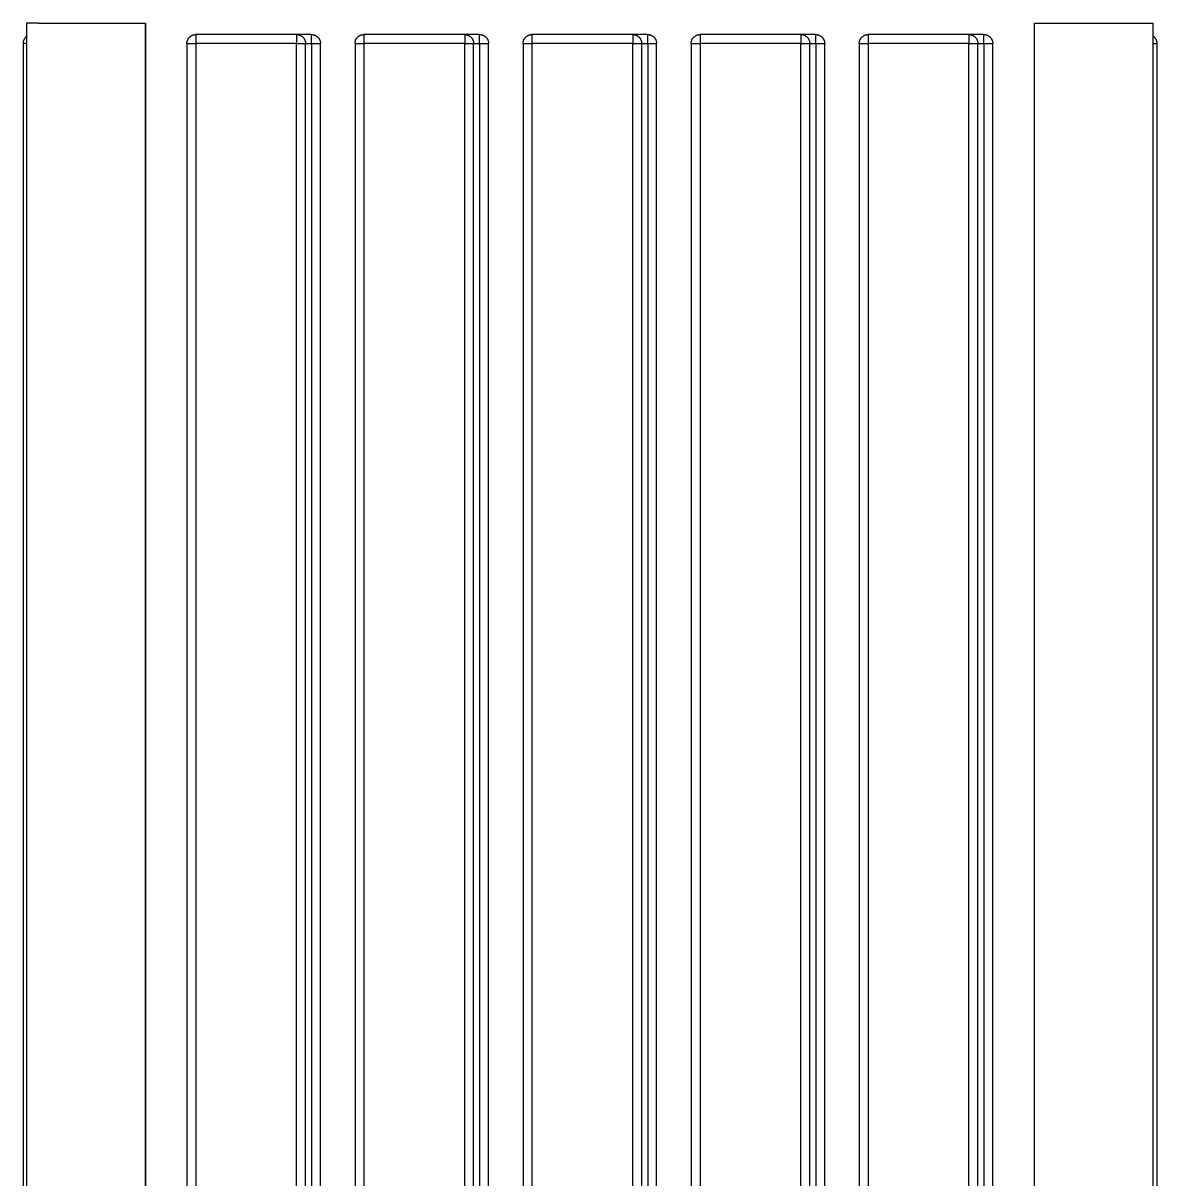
# Model space of a CAD drawing. Header units: millimetres. Extents: x -987 to 2591, y -102 to 2398.
# Drawn here: x -191.9 to 190.6, y 1506.9 to 1896.9 of the extents above; entities that cross this region are included whole.
import ezdxf

# ---------------------------------------------------------------- set-up
doc = ezdxf.new("R2010")
doc.units = ezdxf.units.MM
doc.header["$MEASUREMENT"] = 0
doc.layers.add('Utwórz2D linie widoczne', color=7, linetype='Continuous', true_color=0x000000)

msp = doc.modelspace()

# ---------------------------------------------------------------- linework, layer by layer
at = {"layer": 'Utwórz2D linie widoczne'}
for p, q in [((-186.73, 1896.9), (-190.73, 1896.9)), ((-190.73, 1896.9), (-190.73, 1116.9)), ((-186.73, 1896.9), (-154.73, 1896.9)), ((-154.73, 1896.9), (-150.75, 1896.9)), ((-150.73, 1896.9), (-150.73, 1177.23)), ((-150.63, 1896.9), (-150.63, 1177.23)), ((149.27, 1116.9), (149.27, 1896.9)), ((149.29, 1896.9), (153.27, 1896.9)), ((153.27, 1896.9), (185.27, 1896.9)), ((185.27, 1896.9), (189.27, 1896.9)), ((189.27, 1896.9), (189.37, 1896.9)), ((189.27, 1896.9), (189.27, 1116.9)), ((189.37, 1892.46), (189.37, 1896.9)), ((-191.46, 1891.53), (-191.51, 1891.43)), ((-191.41, 1891.61), (-191.46, 1891.53)), ((-191.36, 1891.7), (-191.41, 1891.61)), ((-191.3, 1891.79), (-191.36, 1891.7)), ((-191.24, 1891.87), (-191.3, 1891.79)), ((-191.17, 1891.95), (-191.24, 1891.87)), ((-191.1, 1892.03), (-191.17, 1891.95)), ((-191.03, 1892.11), (-191.1, 1892.03)), ((-190.96, 1892.18), (-191.03, 1892.11)), ((-190.89, 1892.25), (-190.96, 1892.18)), ((-190.81, 1892.32), (-190.89, 1892.25)), ((-190.73, 1892.39), (-190.81, 1892.32)), ((-136.26, 1891.42), (-136.21, 1891.51)), ((-136.21, 1891.51), (-136.16, 1891.6)), ((-136.16, 1891.6), (-136.11, 1891.69)), ((-136.11, 1891.69), (-136.05, 1891.77)), ((-136.05, 1891.77), (-135.99, 1891.86)), ((-135.99, 1891.86), (-135.92, 1891.94)), ((-135.92, 1891.94), (-135.86, 1892.01)), ((-135.86, 1892.01), (-135.79, 1892.09)), ((-135.79, 1892.09), (-135.72, 1892.16)), ((-135.72, 1892.16), (-135.65, 1892.23)), ((-135.65, 1892.23), (-135.57, 1892.3)), ((-135.57, 1892.3), (-135.49, 1892.37)), ((-135.49, 1892.37), (-135.41, 1892.43)), ((-135.41, 1892.43), (-135.33, 1892.49)), ((-135.33, 1892.49), (-135.24, 1892.55)), ((-135.24, 1892.55), (-135.16, 1892.61)), ((-135.16, 1892.61), (-135.07, 1892.66)), ((-135.07, 1892.66), (-134.98, 1892.71)), ((-134.98, 1892.71), (-134.89, 1892.75)), ((-134.89, 1892.75), (-134.79, 1892.79)), ((-134.79, 1892.79), (-134.7, 1892.83)), ((-134.7, 1892.83), (-134.6, 1892.87)), ((-134.6, 1892.87), (-134.51, 1892.9)), ((-134.51, 1892.9), (-134.41, 1892.93)), ((-134.41, 1892.93), (-134.31, 1892.96)), ((-134.31, 1892.96), (-134.21, 1892.98)), ((-134.21, 1892.98), (-134.11, 1893)), ((-134.11, 1893), (-134.01, 1893.01)), ((-134.01, 1893.01), (-133.9, 1893.03)), ((-133.9, 1893.03), (-133.8, 1893.04)), ((-133.8, 1893.04), (-133.7, 1893.04)), ((-133.7, 1893.04), (-133.6, 1893.04)), ((-133.6, 1893.04), (-133.6, 1893.04)), ((-133.6, 1893.04), (-133.6, 1890.04)), ((-99.6, 1893.04), (-133.6, 1893.04)), ((-99.6, 1893.04), (-99.6, 1893.04)), ((-99.6, 1893.04), (-99.6, 1890.04)), ((-99.6, 1893.04), (-99.5, 1893.04)), ((-94.56, 1893.04), (-99.53, 1893.04)), ((-99.5, 1893.04), (-99.39, 1893.04)), ((-99.39, 1893.04), (-99.29, 1893.03)), ((-99.29, 1893.03), (-99.19, 1893.01)), ((-99.19, 1893.01), (-99.09, 1893)), ((-99.09, 1893), (-98.99, 1892.98)), ((-98.99, 1892.98), (-98.89, 1892.96)), ((-98.89, 1892.96), (-98.79, 1892.93)), ((-98.79, 1892.93), (-98.69, 1892.9)), ((-98.69, 1892.9), (-98.59, 1892.87)), ((-98.59, 1892.87), (-98.5, 1892.83)), ((-98.5, 1892.83), (-98.4, 1892.79)), ((-98.4, 1892.79), (-98.31, 1892.75)), ((-98.31, 1892.75), (-98.22, 1892.71)), ((-98.22, 1892.71), (-98.13, 1892.66)), ((-98.13, 1892.66), (-98.04, 1892.61)), ((-98.04, 1892.61), (-97.95, 1892.55)), ((-97.95, 1892.55), (-97.87, 1892.49)), ((-97.87, 1892.49), (-97.78, 1892.43)), ((-97.78, 1892.43), (-97.7, 1892.37)), ((-97.7, 1892.37), (-97.63, 1892.3)), ((-97.63, 1892.3), (-97.55, 1892.23)), ((-97.55, 1892.23), (-97.48, 1892.16)), ((-97.48, 1892.16), (-97.4, 1892.09)), ((-97.4, 1892.09), (-97.34, 1892.01)), ((-97.34, 1892.01), (-97.27, 1891.94)), ((-97.27, 1891.94), (-97.21, 1891.86)), ((-97.21, 1891.86), (-97.15, 1891.77)), ((-97.15, 1891.77), (-97.09, 1891.69)), ((-97.09, 1891.69), (-97.03, 1891.6)), ((-97.03, 1891.6), (-96.98, 1891.51)), ((-96.98, 1891.51), (-96.93, 1891.42)), ((-94.56, 1893.04), (-94.46, 1893.04)), ((-94.56, 1890.04), (-94.56, 1893.04)), ((-94.46, 1893.04), (-94.36, 1893.04)), ((-94.36, 1893.04), (-94.25, 1893.03)), ((-94.25, 1893.03), (-94.15, 1893.01)), ((-94.15, 1893.01), (-94.05, 1893)), ((-94.05, 1893), (-93.95, 1892.98)), ((-93.95, 1892.98), (-93.85, 1892.96)), ((-93.85, 1892.96), (-93.75, 1892.93)), ((-93.75, 1892.93), (-93.65, 1892.9)), ((-93.65, 1892.9), (-93.56, 1892.87)), ((-93.56, 1892.87), (-93.46, 1892.83)), ((-93.46, 1892.83), (-93.37, 1892.79)), ((-93.37, 1892.79), (-93.27, 1892.75)), ((-93.27, 1892.75), (-93.18, 1892.71)), ((-93.18, 1892.71), (-93.09, 1892.66)), ((-93.09, 1892.66), (-93, 1892.61)), ((-93, 1892.61), (-92.92, 1892.55)), ((-92.92, 1892.55), (-92.83, 1892.49)), ((-92.83, 1892.49), (-92.75, 1892.43)), ((-92.75, 1892.43), (-92.67, 1892.37)), ((-92.67, 1892.37), (-92.59, 1892.3)), ((-92.59, 1892.3), (-92.51, 1892.23)), ((-92.51, 1892.23), (-92.44, 1892.16)), ((-92.44, 1892.16), (-92.37, 1892.09)), ((-92.37, 1892.09), (-92.3, 1892.01)), ((-92.3, 1892.01), (-92.23, 1891.94)), ((-92.23, 1891.94), (-92.17, 1891.86)), ((-92.17, 1891.86), (-92.11, 1891.77)), ((-92.11, 1891.77), (-92.05, 1891.69)), ((-92.05, 1891.69), (-92, 1891.6)), ((-92, 1891.6), (-91.95, 1891.51)), ((-91.95, 1891.51), (-91.9, 1891.42)), ((-79.56, 1891.42), (-79.51, 1891.51)), ((-79.51, 1891.51), (-79.46, 1891.6)), ((-79.46, 1891.6), (-79.41, 1891.69)), ((-79.41, 1891.69), (-79.35, 1891.77)), ((-79.35, 1891.77), (-79.29, 1891.86)), ((-79.29, 1891.86), (-79.22, 1891.94)), ((-79.22, 1891.94), (-79.16, 1892.01)), ((-79.16, 1892.01), (-79.09, 1892.09)), ((-79.09, 1892.09), (-79.02, 1892.16)), ((-79.02, 1892.16), (-78.95, 1892.23)), ((-78.95, 1892.23), (-78.87, 1892.3)), ((-78.87, 1892.3), (-78.79, 1892.37)), ((-78.79, 1892.37), (-78.71, 1892.43)), ((-78.71, 1892.43), (-78.63, 1892.49)), ((-78.63, 1892.49), (-78.54, 1892.55)), ((-78.54, 1892.55), (-78.46, 1892.61)), ((-78.46, 1892.61), (-78.37, 1892.66)), ((-78.37, 1892.66), (-78.28, 1892.71)), ((-78.28, 1892.71), (-78.19, 1892.75)), ((-78.19, 1892.75), (-78.09, 1892.79)), ((-78.09, 1892.79), (-78, 1892.83)), ((-78, 1892.83), (-77.9, 1892.87)), ((-77.9, 1892.87), (-77.81, 1892.9)), ((-77.81, 1892.9), (-77.71, 1892.93)), ((-77.71, 1892.93), (-77.61, 1892.96)), ((-77.61, 1892.96), (-77.51, 1892.98)), ((-77.51, 1892.98), (-77.41, 1893)), ((-77.41, 1893), (-77.31, 1893.01)), ((-77.31, 1893.01), (-77.2, 1893.03)), ((-77.2, 1893.03), (-77.1, 1893.04)), ((-77.1, 1893.04), (-77, 1893.04)), ((-77, 1893.04), (-76.9, 1893.04)), ((-76.9, 1893.04), (-76.9, 1893.04)), ((-76.9, 1893.04), (-76.9, 1890.04)), ((-42.9, 1893.04), (-76.9, 1893.04)), ((-42.9, 1893.04), (-42.9, 1893.04)), ((-42.9, 1893.04), (-42.9, 1890.04)), ((-42.9, 1893.04), (-42.8, 1893.04)), ((-37.86, 1893.04), (-42.83, 1893.04)), ((-42.8, 1893.04), (-42.69, 1893.04)), ((-42.69, 1893.04), (-42.59, 1893.03)), ((-42.59, 1893.03), (-42.49, 1893.01)), ((-42.49, 1893.01), (-42.39, 1893)), ((-42.39, 1893), (-42.29, 1892.98)), ((-42.29, 1892.98), (-42.19, 1892.96)), ((-42.19, 1892.96), (-42.09, 1892.93)), ((-42.09, 1892.93), (-41.99, 1892.9)), ((-41.99, 1892.9), (-41.89, 1892.87)), ((-41.89, 1892.87), (-41.8, 1892.83)), ((-41.8, 1892.83), (-41.7, 1892.79)), ((-41.7, 1892.79), (-41.61, 1892.75)), ((-41.61, 1892.75), (-41.52, 1892.71)), ((-41.52, 1892.71), (-41.43, 1892.66)), ((-41.43, 1892.66), (-41.34, 1892.61)), ((-41.34, 1892.61), (-41.25, 1892.55)), ((-41.25, 1892.55), (-41.17, 1892.49)), ((-41.17, 1892.49), (-41.08, 1892.43)), ((-41.08, 1892.43), (-41, 1892.37)), ((-41, 1892.37), (-40.93, 1892.3)), ((-40.93, 1892.3), (-40.85, 1892.23)), ((-40.85, 1892.23), (-40.78, 1892.16)), ((-40.78, 1892.16), (-40.7, 1892.09)), ((-40.7, 1892.09), (-40.64, 1892.01)), ((-40.64, 1892.01), (-40.57, 1891.94)), ((-40.57, 1891.94), (-40.51, 1891.86)), ((-40.51, 1891.86), (-40.45, 1891.77)), ((-40.45, 1891.77), (-40.39, 1891.69)), ((-40.39, 1891.69), (-40.33, 1891.6)), ((-40.33, 1891.6), (-40.28, 1891.51)), ((-40.28, 1891.51), (-40.23, 1891.42)), ((-37.86, 1893.04), (-37.76, 1893.04)), ((-37.86, 1890.04), (-37.86, 1893.04)), ((-37.76, 1893.04), (-37.66, 1893.04)), ((-37.66, 1893.04), (-37.55, 1893.03)), ((-37.55, 1893.03), (-37.45, 1893.01)), ((-37.45, 1893.01), (-37.35, 1893)), ((-37.35, 1893), (-37.25, 1892.98)), ((-37.25, 1892.98), (-37.15, 1892.96)), ((-37.15, 1892.96), (-37.05, 1892.93)), ((-37.05, 1892.93), (-36.95, 1892.9)), ((-36.95, 1892.9), (-36.86, 1892.87)), ((-36.86, 1892.87), (-36.76, 1892.83)), ((-36.76, 1892.83), (-36.67, 1892.79)), ((-36.67, 1892.79), (-36.57, 1892.75)), ((-36.57, 1892.75), (-36.48, 1892.71)), ((-36.48, 1892.71), (-36.39, 1892.66)), ((-36.39, 1892.66), (-36.3, 1892.61)), ((-36.3, 1892.61), (-36.22, 1892.55)), ((-36.22, 1892.55), (-36.13, 1892.49)), ((-36.13, 1892.49), (-36.05, 1892.43)), ((-36.05, 1892.43), (-35.97, 1892.37)), ((-35.97, 1892.37), (-35.89, 1892.3)), ((-35.89, 1892.3), (-35.81, 1892.23)), ((-35.81, 1892.23), (-35.74, 1892.16)), ((-35.74, 1892.16), (-35.67, 1892.09)), ((-35.67, 1892.09), (-35.6, 1892.01)), ((-35.6, 1892.01), (-35.53, 1891.94)), ((-35.53, 1891.94), (-35.47, 1891.86)), ((-35.47, 1891.86), (-35.41, 1891.77)), ((-35.41, 1891.77), (-35.35, 1891.69)), ((-35.35, 1891.69), (-35.3, 1891.6)), ((-35.3, 1891.6), (-35.25, 1891.51)), ((-35.25, 1891.51), (-35.2, 1891.42)), ((-22.86, 1891.42), (-22.81, 1891.51)), ((-22.81, 1891.51), (-22.76, 1891.6)), ((-22.76, 1891.6), (-22.71, 1891.69)), ((-22.71, 1891.69), (-22.65, 1891.77)), ((-22.65, 1891.77), (-22.59, 1891.86)), ((-22.59, 1891.86), (-22.52, 1891.94)), ((-22.52, 1891.94), (-22.46, 1892.01)), ((-22.46, 1892.01), (-22.39, 1892.09)), ((-22.39, 1892.09), (-22.32, 1892.16)), ((-22.32, 1892.16), (-22.25, 1892.23)), ((-22.25, 1892.23), (-22.17, 1892.3)), ((-22.17, 1892.3), (-22.09, 1892.37)), ((-22.09, 1892.37), (-22.01, 1892.43)), ((-22.01, 1892.43), (-21.93, 1892.49)), ((-21.93, 1892.49), (-21.84, 1892.55)), ((-21.84, 1892.55), (-21.76, 1892.61)), ((-21.76, 1892.61), (-21.67, 1892.66)), ((-21.67, 1892.66), (-21.58, 1892.71)), ((-21.58, 1892.71), (-21.49, 1892.75)), ((-21.49, 1892.75), (-21.39, 1892.79)), ((-21.39, 1892.79), (-21.3, 1892.83)), ((-21.3, 1892.83), (-21.2, 1892.87)), ((-21.2, 1892.87), (-21.11, 1892.9)), ((-21.11, 1892.9), (-21.01, 1892.93)), ((-21.01, 1892.93), (-20.91, 1892.96)), ((-20.91, 1892.96), (-20.81, 1892.98)), ((-20.81, 1892.98), (-20.71, 1893)), ((-20.71, 1893), (-20.61, 1893.01)), ((-20.61, 1893.01), (-20.5, 1893.03)), ((-20.5, 1893.03), (-20.4, 1893.04)), ((-20.4, 1893.04), (-20.3, 1893.04)), ((-20.3, 1893.04), (-20.2, 1893.04)), ((-20.2, 1893.04), (-20.2, 1893.04)), ((-20.2, 1893.04), (-20.2, 1890.04)), ((13.8, 1893.04), (-20.2, 1893.04)), ((13.8, 1893.04), (13.8, 1893.04)), ((13.8, 1893.04), (13.8, 1890.04)), ((13.8, 1893.04), (13.9, 1893.04)), ((18.84, 1893.04), (13.87, 1893.04)), ((13.9, 1893.04), (14.01, 1893.04)), ((14.01, 1893.04), (14.11, 1893.03)), ((14.11, 1893.03), (14.21, 1893.01)), ((14.21, 1893.01), (14.31, 1893)), ((14.31, 1893), (14.41, 1892.98)), ((14.41, 1892.98), (14.51, 1892.96)), ((14.51, 1892.96), (14.61, 1892.93)), ((14.61, 1892.93), (14.71, 1892.9)), ((14.71, 1892.9), (14.81, 1892.87)), ((14.81, 1892.87), (14.9, 1892.83)), ((14.9, 1892.83), (15, 1892.79)), ((15, 1892.79), (15.09, 1892.75)), ((15.09, 1892.75), (15.18, 1892.71)), ((15.18, 1892.71), (15.27, 1892.66)), ((15.27, 1892.66), (15.36, 1892.61)), ((15.36, 1892.61), (15.45, 1892.55)), ((15.45, 1892.55), (15.53, 1892.49)), ((15.53, 1892.49), (15.62, 1892.43)), ((15.62, 1892.43), (15.7, 1892.37)), ((15.7, 1892.37), (15.77, 1892.3)), ((15.77, 1892.3), (15.85, 1892.23)), ((15.85, 1892.23), (15.92, 1892.16)), ((15.92, 1892.16), (16, 1892.09)), ((16, 1892.09), (16.06, 1892.01)), ((16.06, 1892.01), (16.13, 1891.94)), ((16.13, 1891.94), (16.19, 1891.86)), ((16.19, 1891.86), (16.25, 1891.77)), ((16.25, 1891.77), (16.31, 1891.69)), ((16.31, 1891.69), (16.37, 1891.6)), ((16.37, 1891.6), (16.42, 1891.51)), ((16.42, 1891.51), (16.47, 1891.42)), ((18.84, 1893.04), (18.94, 1893.04)), ((18.84, 1890.04), (18.84, 1893.04)), ((18.94, 1893.04), (19.04, 1893.04)), ((19.04, 1893.04), (19.15, 1893.03)), ((19.15, 1893.03), (19.25, 1893.01)), ((19.25, 1893.01), (19.35, 1893)), ((19.35, 1893), (19.45, 1892.98)), ((19.45, 1892.98), (19.55, 1892.96)), ((19.55, 1892.96), (19.65, 1892.93)), ((19.65, 1892.93), (19.75, 1892.9)), ((19.75, 1892.9), (19.84, 1892.87)), ((19.84, 1892.87), (19.94, 1892.83)), ((19.94, 1892.83), (20.03, 1892.79)), ((20.03, 1892.79), (20.13, 1892.75)), ((20.13, 1892.75), (20.22, 1892.71)), ((20.22, 1892.71), (20.31, 1892.66)), ((20.31, 1892.66), (20.4, 1892.61)), ((20.4, 1892.61), (20.48, 1892.55)), ((20.48, 1892.55), (20.57, 1892.49)), ((20.57, 1892.49), (20.65, 1892.43)), ((20.65, 1892.43), (20.73, 1892.37)), ((20.73, 1892.37), (20.81, 1892.3)), ((20.81, 1892.3), (20.89, 1892.23)), ((20.89, 1892.23), (20.96, 1892.16)), ((20.96, 1892.16), (21.03, 1892.09)), ((21.03, 1892.09), (21.1, 1892.01)), ((21.1, 1892.01), (21.17, 1891.94)), ((21.17, 1891.94), (21.23, 1891.86)), ((21.23, 1891.86), (21.29, 1891.77)), ((21.29, 1891.77), (21.35, 1891.69)), ((21.35, 1891.69), (21.4, 1891.6)), ((21.4, 1891.6), (21.45, 1891.51)), ((21.45, 1891.51), (21.5, 1891.42)), ((33.84, 1891.42), (33.89, 1891.51)), ((33.89, 1891.51), (33.94, 1891.6)), ((33.94, 1891.6), (33.99, 1891.69)), ((33.99, 1891.69), (34.05, 1891.77)), ((34.05, 1891.77), (34.11, 1891.86)), ((34.11, 1891.86), (34.18, 1891.94)), ((34.18, 1891.94), (34.24, 1892.01)), ((34.24, 1892.01), (34.31, 1892.09)), ((34.31, 1892.09), (34.38, 1892.16)), ((34.38, 1892.16), (34.45, 1892.23)), ((34.45, 1892.23), (34.53, 1892.3)), ((34.53, 1892.3), (34.61, 1892.37)), ((34.61, 1892.37), (34.69, 1892.43)), ((34.69, 1892.43), (34.77, 1892.49)), ((34.77, 1892.49), (34.86, 1892.55)), ((34.86, 1892.55), (34.94, 1892.61)), ((34.94, 1892.61), (35.03, 1892.66)), ((35.03, 1892.66), (35.12, 1892.71)), ((35.12, 1892.71), (35.21, 1892.75)), ((35.21, 1892.75), (35.31, 1892.79)), ((35.31, 1892.79), (35.4, 1892.83)), ((35.4, 1892.83), (35.5, 1892.87)), ((35.5, 1892.87), (35.59, 1892.9)), ((35.59, 1892.9), (35.69, 1892.93)), ((35.69, 1892.93), (35.79, 1892.96)), ((35.79, 1892.96), (35.89, 1892.98)), ((35.89, 1892.98), (35.99, 1893)), ((35.99, 1893), (36.09, 1893.01)), ((36.09, 1893.01), (36.2, 1893.03)), ((36.2, 1893.03), (36.3, 1893.04)), ((36.3, 1893.04), (36.4, 1893.04)), ((36.4, 1893.04), (36.5, 1893.04)), ((36.5, 1893.04), (36.5, 1893.04)), ((36.5, 1893.04), (36.5, 1890.04)), ((70.5, 1893.04), (36.5, 1893.04)), ((70.5, 1893.04), (70.5, 1893.04)), ((70.5, 1893.04), (70.5, 1890.04)), ((70.5, 1893.04), (70.6, 1893.04)), ((75.54, 1893.04), (70.57, 1893.04)), ((70.6, 1893.04), (70.71, 1893.04)), ((70.71, 1893.04), (70.81, 1893.03)), ((70.81, 1893.03), (70.91, 1893.01)), ((70.91, 1893.01), (71.01, 1893)), ((71.01, 1893), (71.11, 1892.98)), ((71.11, 1892.98), (71.21, 1892.96)), ((71.21, 1892.96), (71.31, 1892.93)), ((71.31, 1892.93), (71.41, 1892.9)), ((71.41, 1892.9), (71.51, 1892.87)), ((71.51, 1892.87), (71.6, 1892.83)), ((71.6, 1892.83), (71.7, 1892.79)), ((71.7, 1892.79), (71.79, 1892.75)), ((71.79, 1892.75), (71.88, 1892.71)), ((71.88, 1892.71), (71.97, 1892.66)), ((71.97, 1892.66), (72.06, 1892.61)), ((72.06, 1892.61), (72.15, 1892.55)), ((72.15, 1892.55), (72.23, 1892.49)), ((72.23, 1892.49), (72.32, 1892.43)), ((72.32, 1892.43), (72.4, 1892.37)), ((72.4, 1892.37), (72.47, 1892.3)), ((72.47, 1892.3), (72.55, 1892.23)), ((72.55, 1892.23), (72.62, 1892.16)), ((72.62, 1892.16), (72.7, 1892.09)), ((72.7, 1892.09), (72.76, 1892.01)), ((72.76, 1892.01), (72.83, 1891.94)), ((72.83, 1891.94), (72.89, 1891.86)), ((72.89, 1891.86), (72.95, 1891.77)), ((72.95, 1891.77), (73.01, 1891.69)), ((73.01, 1891.69), (73.07, 1891.6)), ((73.07, 1891.6), (73.12, 1891.51)), ((73.12, 1891.51), (73.17, 1891.42)), ((75.54, 1893.04), (75.64, 1893.04)), ((75.54, 1890.04), (75.54, 1893.04)), ((75.64, 1893.04), (75.74, 1893.04)), ((75.74, 1893.04), (75.85, 1893.03)), ((75.85, 1893.03), (75.95, 1893.01)), ((75.95, 1893.01), (76.05, 1893)), ((76.05, 1893), (76.15, 1892.98)), ((76.15, 1892.98), (76.25, 1892.96)), ((76.25, 1892.96), (76.35, 1892.93)), ((76.35, 1892.93), (76.45, 1892.9)), ((76.45, 1892.9), (76.54, 1892.87)), ((76.54, 1892.87), (76.64, 1892.83)), ((76.64, 1892.83), (76.73, 1892.79)), ((76.73, 1892.79), (76.83, 1892.75)), ((76.83, 1892.75), (76.92, 1892.71)), ((76.92, 1892.71), (77.01, 1892.66)), ((77.01, 1892.66), (77.1, 1892.61)), ((77.1, 1892.61), (77.18, 1892.55)), ((77.18, 1892.55), (77.27, 1892.49)), ((77.27, 1892.49), (77.35, 1892.43)), ((77.35, 1892.43), (77.43, 1892.37)), ((77.43, 1892.37), (77.51, 1892.3)), ((77.51, 1892.3), (77.59, 1892.23)), ((77.59, 1892.23), (77.66, 1892.16)), ((77.66, 1892.16), (77.73, 1892.09)), ((77.73, 1892.09), (77.8, 1892.01)), ((77.8, 1892.01), (77.87, 1891.94)), ((77.87, 1891.94), (77.93, 1891.86)), ((77.93, 1891.86), (77.99, 1891.77)), ((77.99, 1891.77), (78.05, 1891.69)), ((78.05, 1891.69), (78.1, 1891.6)), ((78.1, 1891.6), (78.15, 1891.51)), ((78.15, 1891.51), (78.2, 1891.42)), ((90.54, 1891.42), (90.59, 1891.51)), ((90.59, 1891.51), (90.64, 1891.6)), ((90.64, 1891.6), (90.69, 1891.69)), ((90.69, 1891.69), (90.75, 1891.77)), ((90.75, 1891.77), (90.81, 1891.86)), ((90.81, 1891.86), (90.88, 1891.94)), ((90.88, 1891.94), (90.94, 1892.01)), ((90.94, 1892.01), (91.01, 1892.09)), ((91.01, 1892.09), (91.08, 1892.16)), ((91.08, 1892.16), (91.15, 1892.23)), ((91.15, 1892.23), (91.23, 1892.3)), ((91.23, 1892.3), (91.31, 1892.37)), ((91.31, 1892.37), (91.39, 1892.43)), ((91.39, 1892.43), (91.47, 1892.49)), ((91.47, 1892.49), (91.56, 1892.55)), ((91.56, 1892.55), (91.64, 1892.61)), ((91.64, 1892.61), (91.73, 1892.66)), ((91.73, 1892.66), (91.82, 1892.71)), ((91.82, 1892.71), (91.91, 1892.75)), ((91.91, 1892.75), (92.01, 1892.79)), ((92.01, 1892.79), (92.1, 1892.83)), ((92.1, 1892.83), (92.2, 1892.87)), ((92.2, 1892.87), (92.29, 1892.9)), ((92.29, 1892.9), (92.39, 1892.93)), ((92.39, 1892.93), (92.49, 1892.96)), ((92.49, 1892.96), (92.59, 1892.98)), ((92.59, 1892.98), (92.69, 1893)), ((92.69, 1893), (92.79, 1893.01)), ((92.79, 1893.01), (92.9, 1893.03)), ((92.9, 1893.03), (93, 1893.04)), ((93, 1893.04), (93.1, 1893.04)), ((93.1, 1893.04), (93.2, 1893.04)), ((93.2, 1893.04), (93.2, 1893.04)), ((93.2, 1893.04), (93.2, 1890.04)), ((127.2, 1893.04), (93.2, 1893.04)), ((127.2, 1893.04), (127.2, 1893.04)), ((127.2, 1893.04), (127.2, 1890.04)), ((127.2, 1893.04), (127.3, 1893.04)), ((132.24, 1893.04), (127.27, 1893.04)), ((127.3, 1893.04), (127.41, 1893.04)), ((127.41, 1893.04), (127.51, 1893.03)), ((127.51, 1893.03), (127.61, 1893.01)), ((127.61, 1893.01), (127.71, 1893)), ((127.71, 1893), (127.81, 1892.98)), ((127.81, 1892.98), (127.91, 1892.96)), ((127.91, 1892.96), (128.01, 1892.93)), ((128.01, 1892.93), (128.11, 1892.9)), ((128.11, 1892.9), (128.21, 1892.87)), ((128.21, 1892.87), (128.3, 1892.83)), ((128.3, 1892.83), (128.4, 1892.79)), ((128.4, 1892.79), (128.49, 1892.75)), ((128.49, 1892.75), (128.58, 1892.71)), ((128.58, 1892.71), (128.67, 1892.66)), ((128.67, 1892.66), (128.76, 1892.61)), ((128.76, 1892.61), (128.85, 1892.55)), ((128.85, 1892.55), (128.93, 1892.49)), ((128.93, 1892.49), (129.02, 1892.43)), ((129.02, 1892.43), (129.1, 1892.37)), ((129.1, 1892.37), (129.17, 1892.3)), ((129.17, 1892.3), (129.25, 1892.23)), ((129.25, 1892.23), (129.32, 1892.16)), ((129.32, 1892.16), (129.4, 1892.09)), ((129.4, 1892.09), (129.46, 1892.01)), ((129.46, 1892.01), (129.53, 1891.94)), ((129.53, 1891.94), (129.59, 1891.86)), ((129.59, 1891.86), (129.65, 1891.77)), ((129.65, 1891.77), (129.71, 1891.69)), ((129.71, 1891.69), (129.77, 1891.6)), ((129.77, 1891.6), (129.82, 1891.51)), ((129.82, 1891.51), (129.87, 1891.42)), ((132.24, 1893.04), (132.34, 1893.04)), ((132.24, 1890.04), (132.24, 1893.04)), ((132.34, 1893.04), (132.44, 1893.04)), ((132.44, 1893.04), (132.55, 1893.03)), ((132.55, 1893.03), (132.65, 1893.01)), ((132.65, 1893.01), (132.75, 1893)), ((132.75, 1893), (132.85, 1892.98)), ((132.85, 1892.98), (132.95, 1892.96)), ((132.95, 1892.96), (133.05, 1892.93)), ((133.05, 1892.93), (133.15, 1892.9)), ((133.15, 1892.9), (133.24, 1892.87)), ((133.24, 1892.87), (133.34, 1892.83)), ((133.34, 1892.83), (133.43, 1892.79)), ((133.43, 1892.79), (133.53, 1892.75)), ((133.53, 1892.75), (133.62, 1892.71)), ((133.62, 1892.71), (133.71, 1892.66)), ((133.71, 1892.66), (133.8, 1892.61)), ((133.8, 1892.61), (133.88, 1892.55)), ((133.88, 1892.55), (133.97, 1892.49)), ((133.97, 1892.49), (134.05, 1892.43)), ((134.05, 1892.43), (134.13, 1892.37)), ((134.13, 1892.37), (134.21, 1892.3)), ((134.21, 1892.3), (134.29, 1892.23)), ((134.29, 1892.23), (134.36, 1892.16)), ((134.36, 1892.16), (134.43, 1892.09)), ((134.43, 1892.09), (134.5, 1892.01)), ((134.5, 1892.01), (134.57, 1891.94)), ((134.57, 1891.94), (134.63, 1891.86)), ((134.63, 1891.86), (134.69, 1891.77)), ((134.69, 1891.77), (134.75, 1891.69)), ((134.75, 1891.69), (134.8, 1891.6)), ((134.8, 1891.6), (134.85, 1891.51)), ((134.85, 1891.51), (134.9, 1891.42)), ((189.27, 1892.53), (189.35, 1892.47)), ((189.35, 1892.47), (189.44, 1892.41)), ((189.44, 1892.41), (189.51, 1892.35)), ((189.51, 1892.35), (189.59, 1892.28)), ((189.59, 1892.28), (189.67, 1892.22)), ((189.67, 1892.22), (189.74, 1892.14)), ((189.74, 1892.14), (189.81, 1892.07)), ((189.81, 1892.07), (189.88, 1892)), ((189.88, 1892), (189.94, 1891.92)), ((189.94, 1891.92), (190, 1891.84)), ((190, 1891.84), (190.06, 1891.75)), ((190.06, 1891.75), (190.12, 1891.67)), ((190.12, 1891.67), (190.17, 1891.58)), ((190.17, 1891.58), (190.22, 1891.5)), ((-191.85, 1890.25), (-191.86, 1890.15)), ((-191.86, 1890.15), (-191.86, 1890.04)), ((-190.73, 1890.04), (-191.86, 1890.04)), ((-191.86, 1890.04), (-191.86, 1181.04)), ((-191.84, 1890.35), (-191.85, 1890.25)), ((-191.83, 1890.45), (-191.84, 1890.35)), ((-191.81, 1890.56), (-191.83, 1890.45)), ((-191.79, 1890.66), (-191.81, 1890.56)), ((-191.77, 1890.76), (-191.79, 1890.66)), ((-191.74, 1890.86), (-191.77, 1890.76)), ((-191.71, 1890.96), (-191.74, 1890.86)), ((-191.68, 1891.06), (-191.71, 1890.96)), ((-191.64, 1891.15), (-191.68, 1891.06)), ((-191.6, 1891.25), (-191.64, 1891.15)), ((-191.56, 1891.34), (-191.6, 1891.25)), ((-191.51, 1891.43), (-191.56, 1891.34)), ((-136.6, 1890.14), (-136.59, 1890.25)), ((-136.6, 1890.04), (-136.6, 1890.14)), ((-136.59, 1890.04), (-136.6, 1890.04)), ((-136.6, 1890.04), (-136.6, 1181.04)), ((-136.59, 1890.25), (-136.58, 1890.35)), ((-136.59, 1890.04), (-133.6, 1890.04)), ((-136.58, 1890.35), (-136.57, 1890.45)), ((-136.57, 1890.45), (-136.55, 1890.55)), ((-136.55, 1890.55), (-136.53, 1890.65)), ((-136.53, 1890.65), (-136.51, 1890.75)), ((-136.51, 1890.75), (-136.49, 1890.85)), ((-136.49, 1890.85), (-136.46, 1890.95)), ((-136.46, 1890.95), (-136.42, 1891.05)), ((-136.42, 1891.05), (-136.39, 1891.14)), ((-136.39, 1891.14), (-136.35, 1891.24)), ((-136.35, 1891.24), (-136.31, 1891.33)), ((-136.31, 1891.33), (-136.26, 1891.42)), ((-133.6, 1890.04), (-133.6, 1181.04)), ((-99.6, 1890.04), (-133.6, 1890.04)), ((-99.6, 1890.04), (-96.6, 1890.04)), ((-99.6, 1181.04), (-99.6, 1890.04)), ((-96.93, 1891.42), (-96.89, 1891.33)), ((-96.89, 1891.33), (-96.85, 1891.24)), ((-96.85, 1891.24), (-96.81, 1891.14)), ((-96.81, 1891.14), (-96.77, 1891.05)), ((-96.77, 1891.05), (-96.74, 1890.95)), ((-96.74, 1890.95), (-96.71, 1890.85)), ((-96.71, 1890.85), (-96.68, 1890.75)), ((-96.68, 1890.75), (-96.66, 1890.65)), ((-96.66, 1890.65), (-96.64, 1890.55)), ((-96.64, 1890.55), (-96.63, 1890.45)), ((-96.63, 1890.45), (-96.61, 1890.35)), ((-96.61, 1890.35), (-96.6, 1890.25)), ((-96.6, 1890.25), (-96.6, 1890.14)), ((-96.6, 1890.14), (-96.6, 1890.04)), ((-96.6, 1890.04), (-94.56, 1890.04)), ((-96.6, 1181.04), (-96.6, 1890.04)), ((-94.56, 1890.04), (-91.56, 1890.04)), ((-94.56, 1890.04), (-94.56, 1181.04)), ((-91.9, 1891.42), (-91.85, 1891.33)), ((-91.85, 1891.33), (-91.81, 1891.24)), ((-91.81, 1891.24), (-91.77, 1891.14)), ((-91.77, 1891.14), (-91.73, 1891.05)), ((-91.73, 1891.05), (-91.7, 1890.95)), ((-91.7, 1890.95), (-91.67, 1890.85)), ((-91.67, 1890.85), (-91.65, 1890.75)), ((-91.65, 1890.75), (-91.62, 1890.65)), ((-91.62, 1890.65), (-91.61, 1890.55)), ((-91.61, 1890.55), (-91.59, 1890.45)), ((-91.59, 1890.45), (-91.58, 1890.35)), ((-91.58, 1890.35), (-91.57, 1890.25)), ((-91.57, 1890.25), (-91.56, 1890.14)), ((-91.56, 1890.14), (-91.56, 1890.04)), ((-91.56, 1181.04), (-91.56, 1890.04)), ((-79.9, 1890.14), (-79.89, 1890.25)), ((-79.9, 1890.04), (-79.9, 1890.14)), ((-79.89, 1890.04), (-79.9, 1890.04)), ((-79.9, 1890.04), (-79.9, 1181.04)), ((-79.89, 1890.25), (-79.88, 1890.35)), ((-79.89, 1890.04), (-76.9, 1890.04)), ((-79.88, 1890.35), (-79.87, 1890.45)), ((-79.87, 1890.45), (-79.85, 1890.55)), ((-79.85, 1890.55), (-79.83, 1890.65)), ((-79.83, 1890.65), (-79.81, 1890.75)), ((-79.81, 1890.75), (-79.79, 1890.85)), ((-79.79, 1890.85), (-79.76, 1890.95)), ((-79.76, 1890.95), (-79.72, 1891.05)), ((-79.72, 1891.05), (-79.69, 1891.14)), ((-79.69, 1891.14), (-79.65, 1891.24)), ((-79.65, 1891.24), (-79.61, 1891.33)), ((-79.61, 1891.33), (-79.56, 1891.42)), ((-76.9, 1890.04), (-76.9, 1181.04)), ((-42.9, 1890.04), (-76.9, 1890.04)), ((-42.9, 1890.04), (-39.9, 1890.04)), ((-42.9, 1181.04), (-42.9, 1890.04)), ((-40.23, 1891.42), (-40.19, 1891.33)), ((-40.19, 1891.33), (-40.15, 1891.24)), ((-40.15, 1891.24), (-40.11, 1891.14)), ((-40.11, 1891.14), (-40.07, 1891.05)), ((-40.07, 1891.05), (-40.04, 1890.95)), ((-40.04, 1890.95), (-40.01, 1890.85)), ((-40.01, 1890.85), (-39.98, 1890.75)), ((-39.98, 1890.75), (-39.96, 1890.65)), ((-39.96, 1890.65), (-39.94, 1890.55)), ((-39.94, 1890.55), (-39.93, 1890.45)), ((-39.93, 1890.45), (-39.91, 1890.35)), ((-39.91, 1890.35), (-39.9, 1890.25)), ((-39.9, 1890.25), (-39.9, 1890.14)), ((-39.9, 1890.14), (-39.9, 1890.04)), ((-39.9, 1890.04), (-37.86, 1890.04)), ((-39.9, 1181.04), (-39.9, 1890.04)), ((-37.86, 1890.04), (-34.86, 1890.04)), ((-37.86, 1890.04), (-37.86, 1181.04)), ((-35.2, 1891.42), (-35.15, 1891.33)), ((-35.15, 1891.33), (-35.11, 1891.24)), ((-35.11, 1891.24), (-35.07, 1891.14)), ((-35.07, 1891.14), (-35.03, 1891.05)), ((-35.03, 1891.05), (-35, 1890.95)), ((-35, 1890.95), (-34.97, 1890.85)), ((-34.97, 1890.85), (-34.95, 1890.75)), ((-34.95, 1890.75), (-34.92, 1890.65)), ((-34.92, 1890.65), (-34.91, 1890.55)), ((-34.91, 1890.55), (-34.89, 1890.45)), ((-34.89, 1890.45), (-34.88, 1890.35)), ((-34.88, 1890.35), (-34.87, 1890.25)), ((-34.87, 1890.25), (-34.86, 1890.14)), ((-34.86, 1890.14), (-34.86, 1890.04)), ((-34.86, 1181.04), (-34.86, 1890.04)), ((-23.2, 1890.14), (-23.19, 1890.25)), ((-23.2, 1890.04), (-23.2, 1890.14)), ((-23.19, 1890.04), (-23.2, 1890.04)), ((-23.2, 1890.04), (-23.2, 1181.04)), ((-23.19, 1890.25), (-23.18, 1890.35)), ((-23.19, 1890.04), (-20.2, 1890.04)), ((-23.18, 1890.35), (-23.17, 1890.45)), ((-23.17, 1890.45), (-23.15, 1890.55)), ((-23.15, 1890.55), (-23.13, 1890.65)), ((-23.13, 1890.65), (-23.11, 1890.75)), ((-23.11, 1890.75), (-23.09, 1890.85)), ((-23.09, 1890.85), (-23.06, 1890.95)), ((-23.06, 1890.95), (-23.02, 1891.05)), ((-23.02, 1891.05), (-22.99, 1891.14)), ((-22.99, 1891.14), (-22.95, 1891.24)), ((-22.95, 1891.24), (-22.91, 1891.33)), ((-22.91, 1891.33), (-22.86, 1891.42)), ((-20.2, 1890.04), (-20.2, 1181.04)), ((13.8, 1890.04), (-20.2, 1890.04)), ((13.8, 1890.04), (16.8, 1890.04)), ((13.8, 1181.04), (13.8, 1890.04)), ((16.47, 1891.42), (16.51, 1891.33)), ((16.51, 1891.33), (16.55, 1891.24)), ((16.55, 1891.24), (16.59, 1891.14)), ((16.59, 1891.14), (16.63, 1891.05)), ((16.63, 1891.05), (16.66, 1890.95)), ((16.66, 1890.95), (16.69, 1890.85)), ((16.69, 1890.85), (16.72, 1890.75)), ((16.72, 1890.75), (16.74, 1890.65)), ((16.74, 1890.65), (16.76, 1890.55)), ((16.76, 1890.55), (16.77, 1890.45)), ((16.77, 1890.45), (16.79, 1890.35)), ((16.79, 1890.35), (16.8, 1890.25)), ((16.8, 1890.25), (16.8, 1890.14)), ((16.8, 1890.14), (16.8, 1890.04)), ((16.8, 1890.04), (18.84, 1890.04)), ((16.8, 1181.04), (16.8, 1890.04)), ((18.84, 1890.04), (21.84, 1890.04)), ((18.84, 1890.04), (18.84, 1181.04)), ((21.5, 1891.42), (21.55, 1891.33)), ((21.55, 1891.33), (21.59, 1891.24)), ((21.59, 1891.24), (21.63, 1891.14)), ((21.63, 1891.14), (21.67, 1891.05)), ((21.67, 1891.05), (21.7, 1890.95)), ((21.7, 1890.95), (21.73, 1890.85)), ((21.73, 1890.85), (21.75, 1890.75)), ((21.75, 1890.75), (21.78, 1890.65)), ((21.78, 1890.65), (21.79, 1890.55)), ((21.79, 1890.55), (21.81, 1890.45)), ((21.81, 1890.45), (21.82, 1890.35)), ((21.82, 1890.35), (21.83, 1890.25)), ((21.83, 1890.25), (21.84, 1890.14)), ((21.84, 1890.14), (21.84, 1890.04)), ((21.84, 1181.04), (21.84, 1890.04)), ((33.5, 1890.14), (33.51, 1890.25)), ((33.5, 1890.04), (33.5, 1890.14)), ((33.51, 1890.04), (33.5, 1890.04)), ((33.5, 1890.04), (33.5, 1181.04)), ((33.51, 1890.25), (33.52, 1890.35)), ((33.51, 1890.04), (36.5, 1890.04)), ((33.52, 1890.35), (33.53, 1890.45)), ((33.53, 1890.45), (33.55, 1890.55)), ((33.55, 1890.55), (33.57, 1890.65)), ((33.57, 1890.65), (33.59, 1890.75)), ((33.59, 1890.75), (33.61, 1890.85)), ((33.61, 1890.85), (33.64, 1890.95)), ((33.64, 1890.95), (33.68, 1891.05)), ((33.68, 1891.05), (33.71, 1891.14)), ((33.71, 1891.14), (33.75, 1891.24)), ((33.75, 1891.24), (33.79, 1891.33)), ((33.79, 1891.33), (33.84, 1891.42)), ((36.5, 1890.04), (36.5, 1181.04)), ((70.5, 1890.04), (36.5, 1890.04)), ((70.5, 1890.04), (73.5, 1890.04)), ((70.5, 1181.04), (70.5, 1890.04)), ((73.17, 1891.42), (73.21, 1891.33)), ((73.21, 1891.33), (73.25, 1891.24)), ((73.25, 1891.24), (73.29, 1891.14)), ((73.29, 1891.14), (73.33, 1891.05)), ((73.33, 1891.05), (73.36, 1890.95)), ((73.36, 1890.95), (73.39, 1890.85)), ((73.39, 1890.85), (73.42, 1890.75)), ((73.42, 1890.75), (73.44, 1890.65)), ((73.44, 1890.65), (73.46, 1890.55)), ((73.46, 1890.55), (73.47, 1890.45)), ((73.47, 1890.45), (73.49, 1890.35)), ((73.49, 1890.35), (73.5, 1890.25)), ((73.5, 1890.25), (73.5, 1890.14)), ((73.5, 1890.14), (73.5, 1890.04)), ((73.5, 1890.04), (75.54, 1890.04)), ((73.5, 1181.04), (73.5, 1890.04)), ((75.54, 1890.04), (78.54, 1890.04)), ((75.54, 1890.04), (75.54, 1181.04)), ((78.2, 1891.42), (78.25, 1891.33)), ((78.25, 1891.33), (78.29, 1891.24)), ((78.29, 1891.24), (78.33, 1891.14)), ((78.33, 1891.14), (78.37, 1891.05)), ((78.37, 1891.05), (78.4, 1890.95)), ((78.4, 1890.95), (78.43, 1890.85)), ((78.43, 1890.85), (78.45, 1890.75)), ((78.45, 1890.75), (78.48, 1890.65)), ((78.48, 1890.65), (78.49, 1890.55)), ((78.49, 1890.55), (78.51, 1890.45)), ((78.51, 1890.45), (78.52, 1890.35)), ((78.52, 1890.35), (78.53, 1890.25)), ((78.53, 1890.25), (78.54, 1890.14)), ((78.54, 1890.14), (78.54, 1890.04)), ((78.54, 1181.04), (78.54, 1890.04)), ((90.2, 1890.14), (90.21, 1890.25)), ((90.2, 1890.04), (90.2, 1890.14)), ((90.21, 1890.04), (90.2, 1890.04)), ((90.2, 1890.04), (90.2, 1181.04)), ((90.21, 1890.25), (90.22, 1890.35)), ((90.21, 1890.04), (93.2, 1890.04)), ((90.22, 1890.35), (90.23, 1890.45)), ((90.23, 1890.45), (90.25, 1890.55)), ((90.25, 1890.55), (90.27, 1890.65)), ((90.27, 1890.65), (90.29, 1890.75)), ((90.29, 1890.75), (90.31, 1890.85)), ((90.31, 1890.85), (90.34, 1890.95)), ((90.34, 1890.95), (90.38, 1891.05)), ((90.38, 1891.05), (90.41, 1891.14)), ((90.41, 1891.14), (90.45, 1891.24)), ((90.45, 1891.24), (90.49, 1891.33)), ((90.49, 1891.33), (90.54, 1891.42)), ((93.2, 1890.04), (93.2, 1181.04)), ((127.2, 1890.04), (93.2, 1890.04)), ((127.2, 1890.04), (130.2, 1890.04)), ((127.2, 1181.04), (127.2, 1890.04)), ((129.87, 1891.42), (129.91, 1891.33)), ((129.91, 1891.33), (129.95, 1891.24)), ((129.95, 1891.24), (129.99, 1891.14)), ((129.99, 1891.14), (130.03, 1891.05)), ((130.03, 1891.05), (130.06, 1890.95)), ((130.06, 1890.95), (130.09, 1890.85)), ((130.09, 1890.85), (130.12, 1890.75)), ((130.12, 1890.75), (130.14, 1890.65)), ((130.14, 1890.65), (130.16, 1890.55)), ((130.16, 1890.55), (130.17, 1890.45)), ((130.17, 1890.45), (130.19, 1890.35)), ((130.19, 1890.35), (130.2, 1890.25)), ((130.2, 1890.25), (130.2, 1890.14)), ((130.2, 1890.14), (130.2, 1890.04)), ((130.2, 1890.04), (132.24, 1890.04)), ((130.2, 1181.04), (130.2, 1890.04)), ((132.24, 1890.04), (135.24, 1890.04)), ((132.24, 1890.04), (132.24, 1181.04)), ((134.9, 1891.42), (134.95, 1891.33)), ((134.95, 1891.33), (134.99, 1891.24)), ((134.99, 1891.24), (135.03, 1891.14)), ((135.03, 1891.14), (135.07, 1891.05)), ((135.07, 1891.05), (135.1, 1890.95)), ((135.1, 1890.95), (135.13, 1890.85)), ((135.13, 1890.85), (135.15, 1890.75)), ((135.15, 1890.75), (135.18, 1890.65)), ((135.18, 1890.65), (135.19, 1890.55)), ((135.19, 1890.55), (135.21, 1890.45)), ((135.21, 1890.45), (135.22, 1890.35)), ((135.22, 1890.35), (135.23, 1890.25)), ((135.23, 1890.25), (135.24, 1890.14)), ((135.24, 1890.14), (135.24, 1890.04)), ((135.24, 1181.04), (135.24, 1890.04)), ((189.27, 1890.04), (190.6, 1890.04)), ((190.22, 1891.5), (190.27, 1891.41)), ((190.27, 1891.41), (190.31, 1891.32)), ((190.31, 1891.32), (190.35, 1891.22)), ((190.35, 1891.22), (190.39, 1891.13)), ((190.39, 1891.13), (190.43, 1891.04)), ((190.43, 1891.04), (190.46, 1890.94)), ((190.46, 1890.94), (190.49, 1890.84)), ((190.49, 1890.84), (190.51, 1890.74)), ((190.51, 1890.74), (190.54, 1890.65)), ((190.54, 1890.65), (190.55, 1890.55)), ((190.55, 1890.55), (190.57, 1890.45)), ((190.57, 1890.45), (190.58, 1890.35)), ((190.58, 1890.35), (190.59, 1890.24)), ((190.59, 1890.24), (190.6, 1890.14)), ((190.6, 1890.14), (190.6, 1890.04)), ((190.6, 1890.04), (190.6, 1181.04))]:
    msp.add_line(p, q, dxfattribs=at)

doc.saveas('drawing.dxf')
